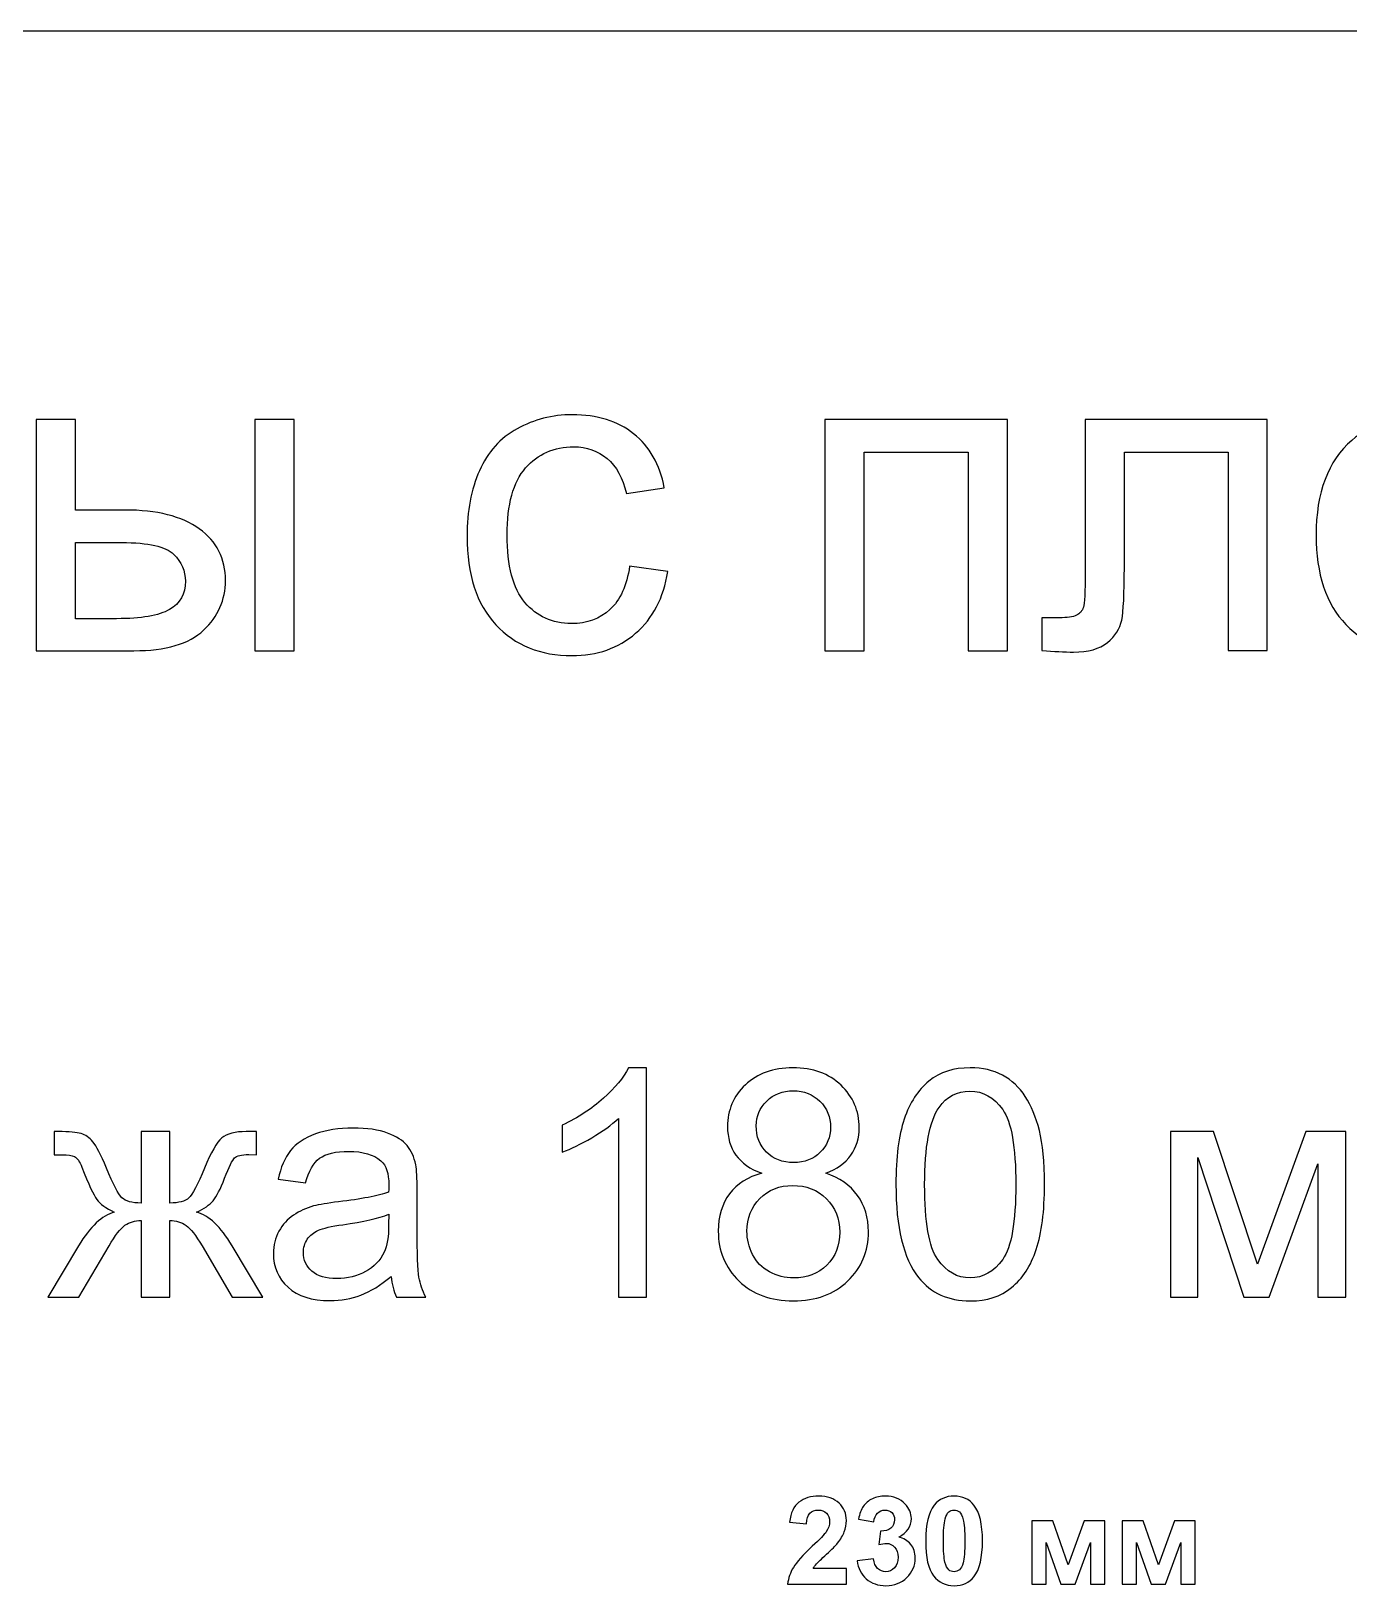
# Model space of a CAD drawing. Header units: centimetres. Extents: x -84 to 84, y -59 to 59.
# Drawn here: x -12.06 to -2.17, y 47.78 to 59.45 of the extents above; entities that cross this region are included whole.
import ezdxf

# ---------------------------------------------------------------- set-up
doc = ezdxf.new("R2010")
doc.units = ezdxf.units.CM
doc.header["$MEASUREMENT"] = 0
doc.layers.add('layer 1', color=7, linetype='Continuous')

msp = doc.modelspace()

# ---------------------------------------------------------------- linework, layer by layer
at = {"layer": 'layer 1', "color": 250}
msp.add_lwpolyline([(-84.1, -59.44999), (84.1, -59.44999), (84.1, 59.44999), (-84.1, 59.44999), (-84.1, -59.44999)], close=True, dxfattribs=at)
for points, knots in [([(-12.02356, 56.53438), (-12.02356, 56.53438), (-11.72953, 56.53438), (-11.72953, 56.53438), (-11.72953, 56.53438), (-11.72953, 56.53438), (-11.72953, 55.8561), (-11.72953, 55.8561), (-11.72953, 55.8561), (-11.72953, 55.8561), (-11.35865, 55.8561), (-11.35865, 55.8561), (-11.35865, 55.8561), (-11.1164, 55.8561), (-10.93041, 55.80933), (-10.79954, 55.71521), (-10.79954, 55.71521), (-10.66867, 55.6211), (-10.60352, 55.49135), (-10.60352, 55.32595), (-10.60352, 55.32595), (-10.60352, 55.18117), (-10.65809, 55.05754), (-10.76724, 54.95452), (-10.76724, 54.95452), (-10.87639, 54.85149), (-11.05069, 54.80026), (-11.29071, 54.80026), (-11.29071, 54.80026), (-11.29071, 54.80026), (-12.02356, 54.80026), (-12.02356, 54.80026), (-12.02356, 54.80026), (-12.02356, 54.80026), (-12.02356, 56.53438), (-12.02356, 56.53438)], [0, 0, 0, 0, 0.1, 0.1, 0.1, 0.1, 0.2, 0.2, 0.2, 0.2, 0.3, 0.3, 0.3, 0.3, 0.4, 0.4, 0.4, 0.4, 0.5, 0.5, 0.5, 0.5, 0.6, 0.6, 0.6, 0.6, 0.7, 0.7, 0.7, 0.7, 0.8, 0.8, 0.8, 0.8, 1, 1, 1, 1]), ([(-10.38299, 56.53438), (-10.38299, 56.53438), (-10.08896, 56.53438), (-10.08896, 56.53438), (-10.08896, 56.53438), (-10.08896, 56.53438), (-10.08896, 54.80026), (-10.08896, 54.80026), (-10.08896, 54.80026), (-10.08896, 54.80026), (-10.38299, 54.80026), (-10.38299, 54.80026), (-10.38299, 54.80026), (-10.38299, 54.80026), (-10.38299, 56.53438), (-10.38299, 56.53438)], [0, 0, 0, 0, 0.2, 0.2, 0.2, 0.2, 0.4, 0.4, 0.4, 0.4, 0.6, 0.6, 0.6, 0.6, 1, 1, 1, 1]), ([(-7.57075, 55.4351), (-7.57075, 55.4351), (-7.2834, 55.39501), (-7.2834, 55.39501), (-7.2834, 55.39501), (-7.31514, 55.19732), (-7.39533, 55.04306), (-7.52509, 54.93113), (-7.52509, 54.93113), (-7.65484, 54.81919), (-7.81467, 54.76351), (-8.00345, 54.76351), (-8.00345, 54.76351), (-8.24012, 54.76351), (-8.43057, 54.84091), (-8.57425, 54.99572), (-8.57425, 54.99572), (-8.71848, 55.15054), (-8.79032, 55.37218), (-8.79032, 55.66064), (-8.79032, 55.66064), (-8.79032, 55.84775), (-8.75913, 56.01092), (-8.69732, 56.15125), (-8.69732, 56.15125), (-8.63551, 56.29103), (-8.54139, 56.39628), (-8.41442, 56.46589), (-8.41442, 56.46589), (-8.28801, 56.53605), (-8.15046, 56.57114), (-8.00122, 56.57114), (-8.00122, 56.57114), (-7.81355, 56.57114), (-7.6593, 56.5238), (-7.54012, 56.42858), (-7.54012, 56.42858), (-7.42039, 56.33335), (-7.34354, 56.19803), (-7.31013, 56.02317), (-7.31013, 56.02317), (-7.31013, 56.02317), (-7.59414, 55.97973), (-7.59414, 55.97973), (-7.59414, 55.97973), (-7.62143, 56.09612), (-7.66932, 56.18355), (-7.73893, 56.24258), (-7.73893, 56.24258), (-7.80798, 56.30105), (-7.89151, 56.33057), (-7.98953, 56.33057), (-7.98953, 56.33057), (-8.13766, 56.33057), (-8.25794, 56.27766), (-8.35094, 56.17186), (-8.35094, 56.17186), (-8.44338, 56.06549), (-8.4896, 55.89843), (-8.4896, 55.66899), (-8.4896, 55.66899), (-8.4896, 55.43622), (-8.44505, 55.26748), (-8.35595, 55.16223), (-8.35595, 55.16223), (-8.26629, 55.05698), (-8.14991, 55.00408), (-8.00679, 55.00408), (-8.00679, 55.00408), (-7.89096, 55.00408), (-7.79462, 55.03916), (-7.71777, 55.10989), (-7.71777, 55.10989), (-7.64036, 55.18005), (-7.59136, 55.28864), (-7.57075, 55.4351)], [0, 0, 0, 0, 0.05, 0.05, 0.05, 0.05, 0.1, 0.1, 0.1, 0.1, 0.15, 0.15, 0.15, 0.15, 0.2, 0.2, 0.2, 0.2, 0.25, 0.25, 0.25, 0.25, 0.3, 0.3, 0.3, 0.3, 0.35, 0.35, 0.35, 0.35, 0.4, 0.4, 0.4, 0.4, 0.45, 0.45, 0.45, 0.45, 0.5, 0.5, 0.5, 0.5, 0.55, 0.55, 0.55, 0.55, 0.6, 0.6, 0.6, 0.6, 0.65, 0.65, 0.65, 0.65, 0.7, 0.7, 0.7, 0.7, 0.75, 0.75, 0.75, 0.75, 0.8, 0.8, 0.8, 0.8, 0.85, 0.85, 0.85, 0.85, 0.9, 0.9, 0.9, 0.9, 1, 1, 1, 1]), ([(-6.10449, 56.53438), (-6.10449, 56.53438), (-4.73456, 56.53438), (-4.73456, 56.53438), (-4.73456, 56.53438), (-4.73456, 56.53438), (-4.73456, 54.80026), (-4.73456, 54.80026), (-4.73456, 54.80026), (-4.73456, 54.80026), (-5.02859, 54.80026), (-5.02859, 54.80026), (-5.02859, 54.80026), (-5.02859, 54.80026), (-5.02859, 56.29047), (-5.02859, 56.29047), (-5.02859, 56.29047), (-5.02859, 56.29047), (-5.81045, 56.29047), (-5.81045, 56.29047), (-5.81045, 56.29047), (-5.81045, 56.29047), (-5.81045, 54.80026), (-5.81045, 54.80026), (-5.81045, 54.80026), (-5.81045, 54.80026), (-6.10449, 54.80026), (-6.10449, 54.80026), (-6.10449, 54.80026), (-6.10449, 54.80026), (-6.10449, 56.53438), (-6.10449, 56.53438)], [0, 0, 0, 0, 0.11111111, 0.11111111, 0.11111111, 0.11111111, 0.22222222, 0.22222222, 0.22222222, 0.22222222, 0.33333333, 0.33333333, 0.33333333, 0.33333333, 0.44444444, 0.44444444, 0.44444444, 0.44444444, 0.55555556, 0.55555556, 0.55555556, 0.55555556, 0.66666667, 0.66666667, 0.66666667, 0.66666667, 0.77777778, 0.77777778, 0.77777778, 0.77777778, 1, 1, 1, 1]), ([(-4.15151, 56.53438), (-4.15151, 56.53438), (-2.78493, 56.53438), (-2.78493, 56.53438), (-2.78493, 56.53438), (-2.78493, 56.53438), (-2.78493, 54.80193), (-2.78493, 54.80193), (-2.78493, 54.80193), (-2.78493, 54.80193), (-3.07896, 54.80193), (-3.07896, 54.80193), (-3.07896, 54.80193), (-3.07896, 54.80193), (-3.07896, 56.29047), (-3.07896, 56.29047), (-3.07896, 56.29047), (-3.07896, 56.29047), (-3.85748, 56.29047), (-3.85748, 56.29047), (-3.85748, 56.29047), (-3.85748, 56.29047), (-3.85748, 55.42786), (-3.85748, 55.42786), (-3.85748, 55.42786), (-3.85748, 55.22683), (-3.86416, 55.09429), (-3.87697, 55.02969), (-3.87697, 55.02969), (-3.89033, 54.96565), (-3.92597, 54.90997), (-3.98445, 54.86207), (-3.98445, 54.86207), (-4.04348, 54.81418), (-4.12812, 54.79024), (-4.23894, 54.79024), (-4.23894, 54.79024), (-4.30744, 54.79024), (-4.38651, 54.79469), (-4.47561, 54.80304), (-4.47561, 54.80304), (-4.47561, 54.80304), (-4.47561, 55.04751), (-4.47561, 55.04751), (-4.47561, 55.04751), (-4.47561, 55.04751), (-4.34698, 55.04751), (-4.34698, 55.04751), (-4.34698, 55.04751), (-4.28628, 55.04751), (-4.24284, 55.05364), (-4.21667, 55.06645), (-4.21667, 55.06645), (-4.19049, 55.0787), (-4.17323, 55.09875), (-4.16432, 55.12603), (-4.16432, 55.12603), (-4.15597, 55.15332), (-4.15151, 55.24187), (-4.15151, 55.39167), (-4.15151, 55.39167), (-4.15151, 55.39167), (-4.15151, 56.53438), (-4.15151, 56.53438)], [0, 0, 0, 0, 0.05882353, 0.05882353, 0.05882353, 0.05882353, 0.11764706, 0.11764706, 0.11764706, 0.11764706, 0.17647059, 0.17647059, 0.17647059, 0.17647059, 0.23529412, 0.23529412, 0.23529412, 0.23529412, 0.29411765, 0.29411765, 0.29411765, 0.29411765, 0.35294118, 0.35294118, 0.35294118, 0.35294118, 0.41176471, 0.41176471, 0.41176471, 0.41176471, 0.47058824, 0.47058824, 0.47058824, 0.47058824, 0.52941176, 0.52941176, 0.52941176, 0.52941176, 0.58823529, 0.58823529, 0.58823529, 0.58823529, 0.64705882, 0.64705882, 0.64705882, 0.64705882, 0.70588235, 0.70588235, 0.70588235, 0.70588235, 0.76470588, 0.76470588, 0.76470588, 0.76470588, 0.82352941, 0.82352941, 0.82352941, 0.82352941, 0.88235294, 0.88235294, 0.88235294, 0.88235294, 1, 1, 1, 1]), ([(-2.4185, 55.66732), (-2.4185, 55.98753), (-2.3294, 56.22476), (-2.15064, 56.37901), (-2.15064, 56.37901), (-2.00195, 56.5071), (-1.81985, 56.57114), (-1.60545, 56.57114), (-1.60545, 56.57114), (-1.36767, 56.57114), (-1.17276, 56.49318), (-1.02129, 56.33725), (-1.02129, 56.33725), (-0.87037, 56.18188), (-0.79464, 55.96637), (-0.79464, 55.69182), (-0.79464, 55.69182), (-0.79464, 55.46907), (-0.82805, 55.29421), (-0.89487, 55.16669), (-0.89487, 55.16669), (-0.9617, 55.03916), (-1.05915, 54.94004), (-1.18724, 54.86931), (-1.18724, 54.86931), (-1.31476, 54.79859), (-1.45454, 54.76351), (-1.60545, 54.76351), (-1.60545, 54.76351), (-1.84825, 54.76351), (-2.04427, 54.84091), (-2.19408, 54.99628), (-2.19408, 54.99628), (-2.34388, 55.15165), (-2.4185, 55.37552), (-2.4185, 55.66732)], [0, 0, 0, 0, 0.1, 0.1, 0.1, 0.1, 0.2, 0.2, 0.2, 0.2, 0.3, 0.3, 0.3, 0.3, 0.4, 0.4, 0.4, 0.4, 0.5, 0.5, 0.5, 0.5, 0.6, 0.6, 0.6, 0.6, 0.7, 0.7, 0.7, 0.7, 0.8, 0.8, 0.8, 0.8, 1, 1, 1, 1]), ([(-11.72953, 55.04083), (-11.72953, 55.04083), (-11.42102, 55.04083), (-11.42102, 55.04083), (-11.42102, 55.04083), (-11.23558, 55.04083), (-11.10248, 55.06366), (-11.02341, 55.10933), (-11.02341, 55.10933), (-10.94377, 55.15499), (-10.90423, 55.22627), (-10.90423, 55.32317), (-10.90423, 55.32317), (-10.90423, 55.39835), (-10.93375, 55.46517), (-10.99222, 55.5242), (-10.99222, 55.5242), (-11.05125, 55.58268), (-11.181, 55.61219), (-11.38204, 55.61219), (-11.38204, 55.61219), (-11.38204, 55.61219), (-11.72953, 55.61219), (-11.72953, 55.61219), (-11.72953, 55.61219), (-11.72953, 55.61219), (-11.72953, 55.04083), (-11.72953, 55.04083)], [0, 0, 0, 0, 0.125, 0.125, 0.125, 0.125, 0.25, 0.25, 0.25, 0.25, 0.375, 0.375, 0.375, 0.375, 0.5, 0.5, 0.5, 0.5, 0.625, 0.625, 0.625, 0.625, 0.75, 0.75, 0.75, 0.75, 1, 1, 1, 1]), ([(-7.44389, 49.9499), (-7.44389, 49.9499), (-7.65448, 49.9499), (-7.65448, 49.9499), (-7.65448, 49.9499), (-7.65448, 49.9499), (-7.65448, 51.29078), (-7.65448, 51.29078), (-7.65448, 51.29078), (-7.70513, 51.24213), (-7.77173, 51.19387), (-7.85389, 51.14561), (-7.85389, 51.14561), (-7.93605, 51.09735), (-8.01024, 51.06105), (-8.07564, 51.03712), (-8.07564, 51.03712), (-8.07564, 51.03712), (-8.07564, 51.24053), (-8.07564, 51.24053), (-8.07564, 51.24053), (-7.95799, 51.29557), (-7.85509, 51.36257), (-7.76695, 51.44154), (-7.76695, 51.44154), (-7.6788, 51.52011), (-7.61619, 51.59629), (-7.57949, 51.67047), (-7.57949, 51.67047), (-7.57949, 51.67047), (-7.44389, 51.67047), (-7.44389, 51.67047), (-7.44389, 51.67047), (-7.44389, 51.67047), (-7.44389, 49.9499), (-7.44389, 49.9499)], [0, 0, 0, 0, 0.1, 0.1, 0.1, 0.1, 0.2, 0.2, 0.2, 0.2, 0.3, 0.3, 0.3, 0.3, 0.4, 0.4, 0.4, 0.4, 0.5, 0.5, 0.5, 0.5, 0.6, 0.6, 0.6, 0.6, 0.7, 0.7, 0.7, 0.7, 0.8, 0.8, 0.8, 0.8, 1, 1, 1, 1]), ([(-6.57842, 50.87879), (-6.66577, 50.91069), (-6.73038, 50.95656), (-6.77265, 51.01559), (-6.77265, 51.01559), (-6.81453, 51.07501), (-6.83567, 51.14601), (-6.83567, 51.22857), (-6.83567, 51.22857), (-6.83567, 51.3534), (-6.791, 51.4579), (-6.70166, 51.54285), (-6.70166, 51.54285), (-6.61192, 51.6278), (-6.49307, 51.67047), (-6.3443, 51.67047), (-6.3443, 51.67047), (-6.19514, 51.67047), (-6.07469, 51.627), (-5.98376, 51.54006), (-5.98376, 51.54006), (-5.89282, 51.45311), (-5.84736, 51.34742), (-5.84736, 51.22258), (-5.84736, 51.22258), (-5.84736, 51.14321), (-5.8681, 51.07382), (-5.90957, 51.01519), (-5.90957, 51.01519), (-5.95105, 50.95616), (-6.01407, 50.91069), (-6.09902, 50.87879), (-6.09902, 50.87879), (-5.99413, 50.84449), (-5.91476, 50.78945), (-5.86012, 50.71287), (-5.86012, 50.71287), (-5.80548, 50.63669), (-5.77796, 50.54576), (-5.77796, 50.43967), (-5.77796, 50.43967), (-5.77796, 50.2933), (-5.82981, 50.17046), (-5.93311, 50.07075), (-5.93311, 50.07075), (-6.0368, 49.97104), (-6.17281, 49.92118), (-6.34151, 49.92118), (-6.34151, 49.92118), (-6.51022, 49.92118), (-6.64622, 49.97104), (-6.74992, 50.07115), (-6.74992, 50.07115), (-6.85322, 50.17125), (-6.90507, 50.29609), (-6.90507, 50.44565), (-6.90507, 50.44565), (-6.90507, 50.55693), (-6.87675, 50.65025), (-6.82011, 50.72524), (-6.82011, 50.72524), (-6.76348, 50.80062), (-6.68292, 50.85167), (-6.57842, 50.87879)], [0, 0, 0, 0, 0.05882353, 0.05882353, 0.05882353, 0.05882353, 0.11764706, 0.11764706, 0.11764706, 0.11764706, 0.17647059, 0.17647059, 0.17647059, 0.17647059, 0.23529412, 0.23529412, 0.23529412, 0.23529412, 0.29411765, 0.29411765, 0.29411765, 0.29411765, 0.35294118, 0.35294118, 0.35294118, 0.35294118, 0.41176471, 0.41176471, 0.41176471, 0.41176471, 0.47058824, 0.47058824, 0.47058824, 0.47058824, 0.52941176, 0.52941176, 0.52941176, 0.52941176, 0.58823529, 0.58823529, 0.58823529, 0.58823529, 0.64705882, 0.64705882, 0.64705882, 0.64705882, 0.70588235, 0.70588235, 0.70588235, 0.70588235, 0.76470588, 0.76470588, 0.76470588, 0.76470588, 0.82352941, 0.82352941, 0.82352941, 0.82352941, 0.88235294, 0.88235294, 0.88235294, 0.88235294, 1, 1, 1, 1]), ([(-5.57176, 50.79543), (-5.57176, 50.99764), (-5.55102, 51.16116), (-5.50955, 51.2848), (-5.50955, 51.2848), (-5.46767, 51.40884), (-5.40585, 51.50416), (-5.32369, 51.57077), (-5.32369, 51.57077), (-5.24193, 51.63737), (-5.13863, 51.67047), (-5.01419, 51.67047), (-5.01419, 51.67047), (-4.92246, 51.67047), (-4.8419, 51.65213), (-4.7721, 51.61504), (-4.7721, 51.61504), (-4.7027, 51.57794), (-4.64527, 51.5245), (-4.6006, 51.4547), (-4.6006, 51.4547), (-4.55593, 51.38531), (-4.52083, 51.30036), (-4.49531, 51.20025), (-4.49531, 51.20025), (-4.46938, 51.10014), (-4.45662, 50.96494), (-4.45662, 50.79543), (-4.45662, 50.79543), (-4.45662, 50.59442), (-4.47736, 50.43169), (-4.51844, 50.30805), (-4.51844, 50.30805), (-4.55952, 50.18402), (-4.62134, 50.08869), (-4.7035, 50.02169), (-4.7035, 50.02169), (-4.78526, 49.95469), (-4.88896, 49.92118), (-5.01419, 49.92118), (-5.01419, 49.92118), (-5.17891, 49.92118), (-5.30853, 49.97981), (-5.40266, 50.09747), (-5.40266, 50.09747), (-5.51553, 50.24105), (-5.57176, 50.47357), (-5.57176, 50.79543)], [0, 0, 0, 0, 0.07692308, 0.07692308, 0.07692308, 0.07692308, 0.15384615, 0.15384615, 0.15384615, 0.15384615, 0.23076923, 0.23076923, 0.23076923, 0.23076923, 0.30769231, 0.30769231, 0.30769231, 0.30769231, 0.38461538, 0.38461538, 0.38461538, 0.38461538, 0.46153846, 0.46153846, 0.46153846, 0.46153846, 0.53846154, 0.53846154, 0.53846154, 0.53846154, 0.61538462, 0.61538462, 0.61538462, 0.61538462, 0.69230769, 0.69230769, 0.69230769, 0.69230769, 0.76923077, 0.76923077, 0.76923077, 0.76923077, 0.84615385, 0.84615385, 0.84615385, 0.84615385, 1, 1, 1, 1]), ([(-6.6203, 51.23614), (-6.6203, 51.15478), (-6.59437, 51.08857), (-6.54292, 51.03712), (-6.54292, 51.03712), (-6.49108, 50.98567), (-6.42327, 50.95975), (-6.33912, 50.95975), (-6.33912, 50.95975), (-6.25736, 50.95975), (-6.19115, 50.98528), (-6.1397, 51.03633), (-6.1397, 51.03633), (-6.08825, 51.08738), (-6.06273, 51.14999), (-6.06273, 51.22418), (-6.06273, 51.22418), (-6.06273, 51.30155), (-6.08905, 51.36656), (-6.1421, 51.41921), (-6.1421, 51.41921), (-6.19474, 51.47185), (-6.26135, 51.49818), (-6.34151, 51.49818), (-6.34151, 51.49818), (-6.42248, 51.49818), (-6.48908, 51.47225), (-6.54173, 51.4208), (-6.54173, 51.4208), (-6.59398, 51.36935), (-6.6203, 51.30793), (-6.6203, 51.23614)], [0, 0, 0, 0, 0.11111111, 0.11111111, 0.11111111, 0.11111111, 0.22222222, 0.22222222, 0.22222222, 0.22222222, 0.33333333, 0.33333333, 0.33333333, 0.33333333, 0.44444444, 0.44444444, 0.44444444, 0.44444444, 0.55555556, 0.55555556, 0.55555556, 0.55555556, 0.66666667, 0.66666667, 0.66666667, 0.66666667, 0.77777778, 0.77777778, 0.77777778, 0.77777778, 1, 1, 1, 1]), ([(-5.35639, 50.79463), (-5.35639, 50.51266), (-5.32369, 50.3252), (-5.25788, 50.23267), (-5.25788, 50.23267), (-5.19207, 50.13975), (-5.11071, 50.09348), (-5.01419, 50.09348), (-5.01419, 50.09348), (-4.91767, 50.09348), (-4.83631, 50.14014), (-4.7705, 50.23307), (-4.7705, 50.23307), (-4.7047, 50.3264), (-4.67199, 50.51345), (-4.67199, 50.79463), (-4.67199, 50.79463), (-4.67199, 51.07661), (-4.7047, 51.26406), (-4.7705, 51.35659), (-4.7705, 51.35659), (-4.83591, 51.44952), (-4.91807, 51.49578), (-5.01659, 51.49578), (-5.01659, 51.49578), (-5.1131, 51.49578), (-5.19048, 51.4547), (-5.24831, 51.37294), (-5.24831, 51.37294), (-5.3205, 51.26885), (-5.35639, 51.07581), (-5.35639, 50.79463)], [0, 0, 0, 0, 0.11111111, 0.11111111, 0.11111111, 0.11111111, 0.22222222, 0.22222222, 0.22222222, 0.22222222, 0.33333333, 0.33333333, 0.33333333, 0.33333333, 0.44444444, 0.44444444, 0.44444444, 0.44444444, 0.55555556, 0.55555556, 0.55555556, 0.55555556, 0.66666667, 0.66666667, 0.66666667, 0.66666667, 0.77777778, 0.77777778, 0.77777778, 0.77777778, 1, 1, 1, 1]), ([(-11.02144, 51.19187), (-11.02144, 51.19187), (-11.02144, 50.65584), (-11.02144, 50.65584), (-11.02144, 50.65584), (-10.95363, 50.65584), (-10.90577, 50.6686), (-10.87825, 50.69373), (-10.87825, 50.69373), (-10.85073, 50.71925), (-10.81125, 50.79383), (-10.7602, 50.91827), (-10.7602, 50.91827), (-10.71234, 51.03633), (-10.66887, 51.11131), (-10.62978, 51.14401), (-10.62978, 51.14401), (-10.59149, 51.17592), (-10.53087, 51.19187), (-10.44751, 51.19187), (-10.44751, 51.19187), (-10.44751, 51.19187), (-10.37054, 51.19187), (-10.37054, 51.19187), (-10.37054, 51.19187), (-10.37054, 51.19187), (-10.37054, 51.01838), (-10.37054, 51.01838), (-10.37054, 51.01838), (-10.37054, 51.01838), (-10.42757, 51.01958), (-10.42757, 51.01958), (-10.42757, 51.01958), (-10.48381, 51.01958), (-10.5193, 51.0112), (-10.53486, 50.99485), (-10.53486, 50.99485), (-10.55121, 50.9777), (-10.57634, 50.92665), (-10.60984, 50.8417), (-10.60984, 50.8417), (-10.64095, 50.76033), (-10.66966, 50.7045), (-10.69599, 50.67299), (-10.69599, 50.67299), (-10.72231, 50.64188), (-10.76379, 50.61356), (-10.81963, 50.58764), (-10.81963, 50.58764), (-10.72869, 50.56331), (-10.64015, 50.47915), (-10.5536, 50.33478), (-10.5536, 50.33478), (-10.5536, 50.33478), (-10.32268, 49.9499), (-10.32268, 49.9499), (-10.32268, 49.9499), (-10.32268, 49.9499), (-10.554, 49.9499), (-10.554, 49.9499), (-10.554, 49.9499), (-10.554, 49.9499), (-10.77894, 50.33438), (-10.77894, 50.33438), (-10.77894, 50.33438), (-10.82481, 50.41255), (-10.86509, 50.4636), (-10.89899, 50.48793), (-10.89899, 50.48793), (-10.93329, 50.51226), (-10.97397, 50.52422), (-11.02144, 50.52422), (-11.02144, 50.52422), (-11.02144, 50.52422), (-11.02144, 49.9499), (-11.02144, 49.9499), (-11.02144, 49.9499), (-11.02144, 49.9499), (-11.23681, 49.9499), (-11.23681, 49.9499), (-11.23681, 49.9499), (-11.23681, 49.9499), (-11.23681, 50.52422), (-11.23681, 50.52422), (-11.23681, 50.52422), (-11.28347, 50.52422), (-11.32375, 50.51226), (-11.35765, 50.48833), (-11.35765, 50.48833), (-11.39195, 50.4644), (-11.43184, 50.41295), (-11.4773, 50.33398), (-11.4773, 50.33398), (-11.4773, 50.33398), (-11.70424, 49.9499), (-11.70424, 49.9499), (-11.70424, 49.9499), (-11.70424, 49.9499), (-11.93557, 49.9499), (-11.93557, 49.9499), (-11.93557, 49.9499), (-11.93557, 49.9499), (-11.70544, 50.33478), (-11.70544, 50.33478), (-11.70544, 50.33478), (-11.61809, 50.47915), (-11.52875, 50.56331), (-11.43782, 50.58764), (-11.43782, 50.58764), (-11.50004, 50.61635), (-11.54391, 50.64786), (-11.56864, 50.68176), (-11.56864, 50.68176), (-11.59376, 50.71566), (-11.63086, 50.79663), (-11.68071, 50.92465), (-11.68071, 50.92465), (-11.69786, 50.96773), (-11.71621, 50.99405), (-11.73575, 51.00362), (-11.73575, 51.00362), (-11.75609, 51.01359), (-11.786, 51.01838), (-11.82589, 51.01838), (-11.82589, 51.01838), (-11.83586, 51.01838), (-11.8566, 51.01798), (-11.88771, 51.01718), (-11.88771, 51.01718), (-11.88771, 51.01718), (-11.88771, 51.19187), (-11.88771, 51.19187), (-11.88771, 51.19187), (-11.88771, 51.19187), (-11.85859, 51.19187), (-11.85859, 51.19187), (-11.85859, 51.19187), (-11.77723, 51.19187), (-11.7202, 51.18709), (-11.68709, 51.17712), (-11.68709, 51.17712), (-11.65399, 51.16754), (-11.62447, 51.1468), (-11.59815, 51.1153), (-11.59815, 51.1153), (-11.57223, 51.08379), (-11.53833, 51.01838), (-11.49685, 50.91827), (-11.49685, 50.91827), (-11.4462, 50.79583), (-11.40711, 50.72165), (-11.37999, 50.69532), (-11.37999, 50.69532), (-11.35287, 50.669), (-11.30501, 50.65584), (-11.23681, 50.65584), (-11.23681, 50.65584), (-11.23681, 50.65584), (-11.23681, 51.19187), (-11.23681, 51.19187), (-11.23681, 51.19187), (-11.23681, 51.19187), (-11.02144, 51.19187), (-11.02144, 51.19187)], [0, 0, 0, 0, 0.02380952, 0.02380952, 0.02380952, 0.02380952, 0.04761905, 0.04761905, 0.04761905, 0.04761905, 0.07142857, 0.07142857, 0.07142857, 0.07142857, 0.0952381, 0.0952381, 0.0952381, 0.0952381, 0.11904762, 0.11904762, 0.11904762, 0.11904762, 0.14285714, 0.14285714, 0.14285714, 0.14285714, 0.16666667, 0.16666667, 0.16666667, 0.16666667, 0.19047619, 0.19047619, 0.19047619, 0.19047619, 0.21428571, 0.21428571, 0.21428571, 0.21428571, 0.23809524, 0.23809524, 0.23809524, 0.23809524, 0.26190476, 0.26190476, 0.26190476, 0.26190476, 0.28571429, 0.28571429, 0.28571429, 0.28571429, 0.30952381, 0.30952381, 0.30952381, 0.30952381, 0.33333333, 0.33333333, 0.33333333, 0.33333333, 0.35714286, 0.35714286, 0.35714286, 0.35714286, 0.38095238, 0.38095238, 0.38095238, 0.38095238, 0.4047619, 0.4047619, 0.4047619, 0.4047619, 0.42857143, 0.42857143, 0.42857143, 0.42857143, 0.45238095, 0.45238095, 0.45238095, 0.45238095, 0.47619048, 0.47619048, 0.47619048, 0.47619048, 0.5, 0.5, 0.5, 0.5, 0.52380952, 0.52380952, 0.52380952, 0.52380952, 0.54761905, 0.54761905, 0.54761905, 0.54761905, 0.57142857, 0.57142857, 0.57142857, 0.57142857, 0.5952381, 0.5952381, 0.5952381, 0.5952381, 0.61904762, 0.61904762, 0.61904762, 0.61904762, 0.64285714, 0.64285714, 0.64285714, 0.64285714, 0.66666667, 0.66666667, 0.66666667, 0.66666667, 0.69047619, 0.69047619, 0.69047619, 0.69047619, 0.71428571, 0.71428571, 0.71428571, 0.71428571, 0.73809524, 0.73809524, 0.73809524, 0.73809524, 0.76190476, 0.76190476, 0.76190476, 0.76190476, 0.78571429, 0.78571429, 0.78571429, 0.78571429, 0.80952381, 0.80952381, 0.80952381, 0.80952381, 0.83333333, 0.83333333, 0.83333333, 0.83333333, 0.85714286, 0.85714286, 0.85714286, 0.85714286, 0.88095238, 0.88095238, 0.88095238, 0.88095238, 0.9047619, 0.9047619, 0.9047619, 0.9047619, 0.92857143, 0.92857143, 0.92857143, 0.92857143, 0.95238095, 0.95238095, 0.95238095, 0.95238095, 1, 1, 1, 1]), ([(-9.36069, 50.10545), (-9.43886, 50.03884), (-9.51424, 49.99218), (-9.58643, 49.96466), (-9.58643, 49.96466), (-9.65862, 49.93714), (-9.73599, 49.92358), (-9.81895, 49.92358), (-9.81895, 49.92358), (-9.95535, 49.92358), (-10.06025, 49.95668), (-10.13363, 50.02329), (-10.13363, 50.02329), (-10.20702, 50.08949), (-10.24371, 50.17444), (-10.24371, 50.27774), (-10.24371, 50.27774), (-10.24371, 50.33837), (-10.22975, 50.3938), (-10.20223, 50.44406), (-10.20223, 50.44406), (-10.17431, 50.49431), (-10.13802, 50.53419), (-10.09335, 50.5645), (-10.09335, 50.5645), (-10.04828, 50.59482), (-9.99803, 50.61795), (-9.94179, 50.6335), (-9.94179, 50.6335), (-9.90031, 50.64427), (-9.8377, 50.65464), (-9.75434, 50.66501), (-9.75434, 50.66501), (-9.58444, 50.68495), (-9.4588, 50.70928), (-9.37864, 50.7372), (-9.37864, 50.7372), (-9.37784, 50.76592), (-9.37744, 50.78426), (-9.37744, 50.79184), (-9.37744, 50.79184), (-9.37744, 50.87719), (-9.39738, 50.93742), (-9.43727, 50.97251), (-9.43727, 50.97251), (-9.49111, 51.01997), (-9.57128, 51.04351), (-9.67737, 51.04351), (-9.67737, 51.04351), (-9.77668, 51.04351), (-9.85006, 51.02596), (-9.89712, 50.99126), (-9.89712, 50.99126), (-9.94459, 50.95656), (-9.97928, 50.89514), (-10.00202, 50.8066), (-10.00202, 50.8066), (-10.00202, 50.8066), (-10.20782, 50.83531), (-10.20782, 50.83531), (-10.20782, 50.83531), (-10.18907, 50.92346), (-10.15836, 50.99485), (-10.11529, 51.04909), (-10.11529, 51.04909), (-10.07221, 51.10333), (-10.00999, 51.14481), (-9.92863, 51.17432), (-9.92863, 51.17432), (-9.84767, 51.20344), (-9.75314, 51.2182), (-9.64626, 51.2182), (-9.64626, 51.2182), (-9.54017, 51.2182), (-9.45362, 51.20583), (-9.38701, 51.1807), (-9.38701, 51.1807), (-9.32081, 51.15558), (-9.27175, 51.12447), (-9.24064, 51.08658), (-9.24064, 51.08658), (-9.20953, 51.04869), (-9.1876, 51.00083), (-9.17483, 50.943), (-9.17483, 50.943), (-9.16805, 50.9071), (-9.16446, 50.84249), (-9.16446, 50.74956), (-9.16446, 50.74956), (-9.16446, 50.74956), (-9.16446, 50.47038), (-9.16446, 50.47038), (-9.16446, 50.47038), (-9.16446, 50.27535), (-9.16008, 50.15211), (-9.1513, 50.09986), (-9.1513, 50.09986), (-9.14293, 50.04761), (-9.12538, 49.99776), (-9.09985, 49.9499), (-9.09985, 49.9499), (-9.09985, 49.9499), (-9.32001, 49.9499), (-9.32001, 49.9499), (-9.32001, 49.9499), (-9.34115, 49.99417), (-9.35471, 50.04602), (-9.36069, 50.10545)], [0, 0, 0, 0, 0.03571429, 0.03571429, 0.03571429, 0.03571429, 0.07142857, 0.07142857, 0.07142857, 0.07142857, 0.10714286, 0.10714286, 0.10714286, 0.10714286, 0.14285714, 0.14285714, 0.14285714, 0.14285714, 0.17857143, 0.17857143, 0.17857143, 0.17857143, 0.21428571, 0.21428571, 0.21428571, 0.21428571, 0.25, 0.25, 0.25, 0.25, 0.28571429, 0.28571429, 0.28571429, 0.28571429, 0.32142857, 0.32142857, 0.32142857, 0.32142857, 0.35714286, 0.35714286, 0.35714286, 0.35714286, 0.39285714, 0.39285714, 0.39285714, 0.39285714, 0.42857143, 0.42857143, 0.42857143, 0.42857143, 0.46428571, 0.46428571, 0.46428571, 0.46428571, 0.5, 0.5, 0.5, 0.5, 0.53571429, 0.53571429, 0.53571429, 0.53571429, 0.57142857, 0.57142857, 0.57142857, 0.57142857, 0.60714286, 0.60714286, 0.60714286, 0.60714286, 0.64285714, 0.64285714, 0.64285714, 0.64285714, 0.67857143, 0.67857143, 0.67857143, 0.67857143, 0.71428571, 0.71428571, 0.71428571, 0.71428571, 0.75, 0.75, 0.75, 0.75, 0.78571429, 0.78571429, 0.78571429, 0.78571429, 0.82142857, 0.82142857, 0.82142857, 0.82142857, 0.85714286, 0.85714286, 0.85714286, 0.85714286, 0.89285714, 0.89285714, 0.89285714, 0.89285714, 0.92857143, 0.92857143, 0.92857143, 0.92857143, 1, 1, 1, 1]), ([(-3.51138, 51.19187), (-3.51138, 51.19187), (-3.18753, 51.19187), (-3.18753, 51.19187), (-3.18753, 51.19187), (-3.18753, 51.19187), (-2.85929, 50.19798), (-2.85929, 50.19798), (-2.85929, 50.19798), (-2.85929, 50.19798), (-2.49595, 51.19187), (-2.49595, 51.19187), (-2.49595, 51.19187), (-2.49595, 51.19187), (-2.19523, 51.19187), (-2.19523, 51.19187), (-2.19523, 51.19187), (-2.19523, 51.19187), (-2.19523, 49.9499), (-2.19523, 49.9499), (-2.19523, 49.9499), (-2.19523, 49.9499), (-2.40581, 49.9499), (-2.40581, 49.9499), (-2.40581, 49.9499), (-2.40581, 49.9499), (-2.40581, 50.94978), (-2.40581, 50.94978), (-2.40581, 50.94978), (-2.40581, 50.94978), (-2.77154, 49.9499), (-2.77154, 49.9499), (-2.77154, 49.9499), (-2.77154, 49.9499), (-2.95979, 49.9499), (-2.95979, 49.9499), (-2.95979, 49.9499), (-2.95979, 49.9499), (-3.30558, 50.99764), (-3.30558, 50.99764), (-3.30558, 50.99764), (-3.30558, 50.99764), (-3.30558, 49.9499), (-3.30558, 49.9499), (-3.30558, 49.9499), (-3.30558, 49.9499), (-3.51138, 49.9499), (-3.51138, 49.9499), (-3.51138, 49.9499), (-3.51138, 49.9499), (-3.51138, 51.19187), (-3.51138, 51.19187)], [0, 0, 0, 0, 0.07142857, 0.07142857, 0.07142857, 0.07142857, 0.14285714, 0.14285714, 0.14285714, 0.14285714, 0.21428571, 0.21428571, 0.21428571, 0.21428571, 0.28571429, 0.28571429, 0.28571429, 0.28571429, 0.35714286, 0.35714286, 0.35714286, 0.35714286, 0.42857143, 0.42857143, 0.42857143, 0.42857143, 0.5, 0.5, 0.5, 0.5, 0.57142857, 0.57142857, 0.57142857, 0.57142857, 0.64285714, 0.64285714, 0.64285714, 0.64285714, 0.71428571, 0.71428571, 0.71428571, 0.71428571, 0.78571429, 0.78571429, 0.78571429, 0.78571429, 0.85714286, 0.85714286, 0.85714286, 0.85714286, 1, 1, 1, 1]), ([(-6.6897, 50.44406), (-6.6897, 50.38383), (-6.67574, 50.326), (-6.64782, 50.26977), (-6.64782, 50.26977), (-6.6199, 50.21393), (-6.57762, 50.17046), (-6.52099, 50.13975), (-6.52099, 50.13975), (-6.46475, 50.10904), (-6.40413, 50.09348), (-6.33992, 50.09348), (-6.33992, 50.09348), (-6.23861, 50.09348), (-6.15566, 50.12579), (-6.09065, 50.1904), (-6.09065, 50.1904), (-6.02564, 50.25501), (-5.99333, 50.33717), (-5.99333, 50.43688), (-5.99333, 50.43688), (-5.99333, 50.53818), (-6.02683, 50.62194), (-6.09344, 50.68814), (-6.09344, 50.68814), (-6.16044, 50.75435), (-6.24499, 50.78745), (-6.3467, 50.78745), (-6.3467, 50.78745), (-6.44641, 50.78745), (-6.52817, 50.75475), (-6.59278, 50.68934), (-6.59278, 50.68934), (-6.65739, 50.62393), (-6.6897, 50.54217), (-6.6897, 50.44406)], [0, 0, 0, 0, 0.1, 0.1, 0.1, 0.1, 0.2, 0.2, 0.2, 0.2, 0.3, 0.3, 0.3, 0.3, 0.4, 0.4, 0.4, 0.4, 0.5, 0.5, 0.5, 0.5, 0.6, 0.6, 0.6, 0.6, 0.7, 0.7, 0.7, 0.7, 0.8, 0.8, 0.8, 0.8, 1, 1, 1, 1]), ([(-9.37744, 50.57208), (-9.45402, 50.54097), (-9.56888, 50.51465), (-9.72204, 50.49311), (-9.72204, 50.49311), (-9.80898, 50.48075), (-9.8704, 50.46679), (-9.9063, 50.45124), (-9.9063, 50.45124), (-9.94219, 50.43568), (-9.96971, 50.41295), (-9.98925, 50.38343), (-9.98925, 50.38343), (-10.0088, 50.35352), (-10.01877, 50.32042), (-10.01877, 50.28372), (-10.01877, 50.28372), (-10.01877, 50.22829), (-9.99763, 50.18162), (-9.95496, 50.14453), (-9.95496, 50.14453), (-9.91228, 50.10744), (-9.85006, 50.08869), (-9.7683, 50.08869), (-9.7683, 50.08869), (-9.68734, 50.08869), (-9.61515, 50.10624), (-9.55173, 50.14174), (-9.55173, 50.14174), (-9.48872, 50.17684), (-9.44205, 50.2251), (-9.41254, 50.28612), (-9.41254, 50.28612), (-9.38981, 50.33358), (-9.37864, 50.40338), (-9.37864, 50.49551), (-9.37864, 50.49551), (-9.37864, 50.49551), (-9.37744, 50.57208), (-9.37744, 50.57208)], [0, 0, 0, 0, 0.09090909, 0.09090909, 0.09090909, 0.09090909, 0.18181818, 0.18181818, 0.18181818, 0.18181818, 0.27272727, 0.27272727, 0.27272727, 0.27272727, 0.36363636, 0.36363636, 0.36363636, 0.36363636, 0.45454545, 0.45454545, 0.45454545, 0.45454545, 0.54545455, 0.54545455, 0.54545455, 0.54545455, 0.63636364, 0.63636364, 0.63636364, 0.63636364, 0.72727273, 0.72727273, 0.72727273, 0.72727273, 0.81818182, 0.81818182, 0.81818182, 0.81818182, 1, 1, 1, 1])]:
    msp.add_open_spline(points, degree=3, knots=knots, dxfattribs=at)
at = {"layer": 'layer 1', "color": 155}
for points, knots in [([(-5.94306, 47.9125), (-5.94306, 47.9125), (-5.94306, 47.79601), (-5.94306, 47.79601), (-5.94306, 47.79601), (-5.94306, 47.79601), (-6.38424, 47.79601), (-6.38424, 47.79601), (-6.38424, 47.79601), (-6.3795, 47.84034), (-6.36513, 47.88223), (-6.34128, 47.92182), (-6.34128, 47.92182), (-6.31744, 47.96142), (-6.2702, 48.014), (-6.19988, 48.07958), (-6.19988, 48.07958), (-6.14316, 48.13248), (-6.10846, 48.1684), (-6.09562, 48.1872), (-6.09562, 48.1872), (-6.07835, 48.21319), (-6.06963, 48.23887), (-6.06963, 48.2644), (-6.06963, 48.2644), (-6.06963, 48.29253), (-6.07712, 48.31409), (-6.09226, 48.32922), (-6.09226, 48.32922), (-6.10724, 48.34435), (-6.12803, 48.35185), (-6.15448, 48.35185), (-6.15448, 48.35185), (-6.18077, 48.35185), (-6.20156, 48.3439), (-6.21715, 48.328), (-6.21715, 48.328), (-6.23259, 48.31225), (-6.24146, 48.28596), (-6.2439, 48.24912), (-6.2439, 48.24912), (-6.2439, 48.24912), (-6.36956, 48.26165), (-6.36956, 48.26165), (-6.36956, 48.26165), (-6.36207, 48.33105), (-6.33868, 48.38089), (-6.29924, 48.41116), (-6.29924, 48.41116), (-6.2598, 48.44127), (-6.21058, 48.45641), (-6.15142, 48.45641), (-6.15142, 48.45641), (-6.0866, 48.45641), (-6.0357, 48.43883), (-5.99855, 48.40382), (-5.99855, 48.40382), (-5.96155, 48.36881), (-5.94306, 48.32525), (-5.94306, 48.27312), (-5.94306, 48.27312), (-5.94306, 48.24346), (-5.94841, 48.21533), (-5.95896, 48.18843), (-5.95896, 48.18843), (-5.9695, 48.16168), (-5.98632, 48.1337), (-6.0094, 48.10435), (-6.0094, 48.10435), (-6.02454, 48.08478), (-6.05221, 48.05681), (-6.09195, 48.02027), (-6.09195, 48.02027), (-6.13185, 47.98373), (-6.15707, 47.95958), (-6.16762, 47.9475), (-6.16762, 47.9475), (-6.17832, 47.93558), (-6.18688, 47.92381), (-6.19346, 47.9125), (-6.19346, 47.9125), (-6.19346, 47.9125), (-5.94306, 47.9125), (-5.94306, 47.9125)], [0, 0, 0, 0, 0.04545455, 0.04545455, 0.04545455, 0.04545455, 0.09090909, 0.09090909, 0.09090909, 0.09090909, 0.13636364, 0.13636364, 0.13636364, 0.13636364, 0.18181818, 0.18181818, 0.18181818, 0.18181818, 0.22727273, 0.22727273, 0.22727273, 0.22727273, 0.27272727, 0.27272727, 0.27272727, 0.27272727, 0.31818182, 0.31818182, 0.31818182, 0.31818182, 0.36363636, 0.36363636, 0.36363636, 0.36363636, 0.40909091, 0.40909091, 0.40909091, 0.40909091, 0.45454545, 0.45454545, 0.45454545, 0.45454545, 0.5, 0.5, 0.5, 0.5, 0.54545455, 0.54545455, 0.54545455, 0.54545455, 0.59090909, 0.59090909, 0.59090909, 0.59090909, 0.63636364, 0.63636364, 0.63636364, 0.63636364, 0.68181818, 0.68181818, 0.68181818, 0.68181818, 0.72727273, 0.72727273, 0.72727273, 0.72727273, 0.77272727, 0.77272727, 0.77272727, 0.77272727, 0.81818182, 0.81818182, 0.81818182, 0.81818182, 0.86363636, 0.86363636, 0.86363636, 0.86363636, 0.90909091, 0.90909091, 0.90909091, 0.90909091, 1, 1, 1, 1]), ([(-5.86219, 47.97013), (-5.86219, 47.97013), (-5.7402, 47.98496), (-5.7402, 47.98496), (-5.7402, 47.98496), (-5.73637, 47.95377), (-5.72598, 47.92992), (-5.70901, 47.91341), (-5.70901, 47.91341), (-5.69204, 47.8969), (-5.67156, 47.88865), (-5.64756, 47.88865), (-5.64756, 47.88865), (-5.62172, 47.88865), (-5.60001, 47.89859), (-5.58228, 47.91831), (-5.58228, 47.91831), (-5.5647, 47.93803), (-5.55583, 47.96463), (-5.55583, 47.99826), (-5.55583, 47.99826), (-5.55583, 48.0299), (-5.56424, 48.05512), (-5.58121, 48.07362), (-5.58121, 48.07362), (-5.59818, 48.09212), (-5.61882, 48.10144), (-5.64328, 48.10144), (-5.64328, 48.10144), (-5.65933, 48.10144), (-5.67844, 48.09823), (-5.70075, 48.09197), (-5.70075, 48.09197), (-5.70075, 48.09197), (-5.68684, 48.19408), (-5.68684, 48.19408), (-5.68684, 48.19408), (-5.65291, 48.19317), (-5.62707, 48.20066), (-5.60919, 48.2164), (-5.60919, 48.2164), (-5.5913, 48.232), (-5.58243, 48.25294), (-5.58243, 48.27908), (-5.58243, 48.27908), (-5.58243, 48.30125), (-5.58901, 48.31883), (-5.60215, 48.33213), (-5.60215, 48.33213), (-5.6153, 48.34527), (-5.63273, 48.35185), (-5.65459, 48.35185), (-5.65459, 48.35185), (-5.67614, 48.35185), (-5.69449, 48.34435), (-5.70962, 48.32937), (-5.70962, 48.32937), (-5.72491, 48.31439), (-5.73408, 48.29253), (-5.73744, 48.26379), (-5.73744, 48.26379), (-5.73744, 48.26379), (-5.85301, 48.28351), (-5.85301, 48.28351), (-5.85301, 48.28351), (-5.84491, 48.32356), (-5.83283, 48.35551), (-5.81648, 48.37951), (-5.81648, 48.37951), (-5.80027, 48.40336), (-5.7775, 48.42217), (-5.74845, 48.43592), (-5.74845, 48.43592), (-5.71941, 48.44953), (-5.68669, 48.45641), (-5.65061, 48.45641), (-5.65061, 48.45641), (-5.58885, 48.45641), (-5.53932, 48.43669), (-5.50202, 48.39709), (-5.50202, 48.39709), (-5.4713, 48.36469), (-5.45586, 48.328), (-5.45586, 48.28718), (-5.45586, 48.28718), (-5.45586, 48.2294), (-5.48735, 48.18308), (-5.55048, 48.14868), (-5.55048, 48.14868), (-5.51288, 48.14058), (-5.48292, 48.12254), (-5.46029, 48.09441), (-5.46029, 48.09441), (-5.43782, 48.06628), (-5.42651, 48.03235), (-5.42651, 47.9926), (-5.42651, 47.9926), (-5.42651, 47.93497), (-5.4476, 47.88574), (-5.48964, 47.84508), (-5.48964, 47.84508), (-5.53168, 47.80442), (-5.58396, 47.78409), (-5.64664, 47.78409), (-5.64664, 47.78409), (-5.70595, 47.78409), (-5.75518, 47.80121), (-5.79416, 47.8356), (-5.79416, 47.8356), (-5.83329, 47.86985), (-5.85592, 47.91464), (-5.86219, 47.97013)], [0, 0, 0, 0, 0.03448276, 0.03448276, 0.03448276, 0.03448276, 0.06896552, 0.06896552, 0.06896552, 0.06896552, 0.10344828, 0.10344828, 0.10344828, 0.10344828, 0.13793103, 0.13793103, 0.13793103, 0.13793103, 0.17241379, 0.17241379, 0.17241379, 0.17241379, 0.20689655, 0.20689655, 0.20689655, 0.20689655, 0.24137931, 0.24137931, 0.24137931, 0.24137931, 0.27586207, 0.27586207, 0.27586207, 0.27586207, 0.31034483, 0.31034483, 0.31034483, 0.31034483, 0.34482759, 0.34482759, 0.34482759, 0.34482759, 0.37931034, 0.37931034, 0.37931034, 0.37931034, 0.4137931, 0.4137931, 0.4137931, 0.4137931, 0.44827586, 0.44827586, 0.44827586, 0.44827586, 0.48275862, 0.48275862, 0.48275862, 0.48275862, 0.51724138, 0.51724138, 0.51724138, 0.51724138, 0.55172414, 0.55172414, 0.55172414, 0.55172414, 0.5862069, 0.5862069, 0.5862069, 0.5862069, 0.62068966, 0.62068966, 0.62068966, 0.62068966, 0.65517241, 0.65517241, 0.65517241, 0.65517241, 0.68965517, 0.68965517, 0.68965517, 0.68965517, 0.72413793, 0.72413793, 0.72413793, 0.72413793, 0.75862069, 0.75862069, 0.75862069, 0.75862069, 0.79310345, 0.79310345, 0.79310345, 0.79310345, 0.82758621, 0.82758621, 0.82758621, 0.82758621, 0.86206897, 0.86206897, 0.86206897, 0.86206897, 0.89655172, 0.89655172, 0.89655172, 0.89655172, 0.93103448, 0.93103448, 0.93103448, 0.93103448, 1, 1, 1, 1]), ([(-5.13513, 48.45641), (-5.07154, 48.45641), (-5.02186, 48.43363), (-4.98593, 48.38808), (-4.98593, 48.38808), (-4.94328, 48.33427), (-4.92188, 48.24484), (-4.92188, 48.12009), (-4.92188, 48.12009), (-4.92188, 47.99551), (-4.94343, 47.90592), (-4.98639, 47.8515), (-4.98639, 47.8515), (-5.02201, 47.80656), (-5.07154, 47.78409), (-5.13513, 47.78409), (-5.13513, 47.78409), (-5.19903, 47.78409), (-5.25055, 47.8087), (-5.28968, 47.85792), (-5.28968, 47.85792), (-5.32882, 47.90715), (-5.34839, 47.99505), (-5.34839, 48.12132), (-5.34839, 48.12132), (-5.34839, 48.24529), (-5.32683, 48.33457), (-5.28388, 48.38899), (-5.28388, 48.38899), (-5.24826, 48.43394), (-5.19873, 48.45641), (-5.13513, 48.45641)], [0, 0, 0, 0, 0.11111111, 0.11111111, 0.11111111, 0.11111111, 0.22222222, 0.22222222, 0.22222222, 0.22222222, 0.33333333, 0.33333333, 0.33333333, 0.33333333, 0.44444444, 0.44444444, 0.44444444, 0.44444444, 0.55555556, 0.55555556, 0.55555556, 0.55555556, 0.66666667, 0.66666667, 0.66666667, 0.66666667, 0.77777778, 0.77777778, 0.77777778, 0.77777778, 1, 1, 1, 1]), ([(-5.13513, 48.35185), (-5.15011, 48.35185), (-5.16357, 48.34695), (-5.17519, 48.33717), (-5.17519, 48.33717), (-5.18696, 48.32754), (-5.19613, 48.31011), (-5.20255, 48.28489), (-5.20255, 48.28489), (-5.21111, 48.25233), (-5.21539, 48.19729), (-5.21539, 48.12009), (-5.21539, 48.12009), (-5.21539, 48.04274), (-5.21157, 47.9897), (-5.20392, 47.9608), (-5.20392, 47.9608), (-5.19628, 47.93191), (-5.18665, 47.91265), (-5.17503, 47.90302), (-5.17503, 47.90302), (-5.16341, 47.89339), (-5.15011, 47.88865), (-5.13513, 47.88865), (-5.13513, 47.88865), (-5.12015, 47.88865), (-5.1067, 47.89354), (-5.09493, 47.90332), (-5.09493, 47.90332), (-5.08331, 47.91296), (-5.07414, 47.93038), (-5.06772, 47.95561), (-5.06772, 47.95561), (-5.05916, 47.98786), (-5.05488, 48.04274), (-5.05488, 48.12009), (-5.05488, 48.12009), (-5.05488, 48.19729), (-5.0587, 48.25034), (-5.06634, 48.27923), (-5.06634, 48.27923), (-5.07399, 48.30812), (-5.08362, 48.32754), (-5.09523, 48.33717), (-5.09523, 48.33717), (-5.10685, 48.34695), (-5.12015, 48.35185), (-5.13513, 48.35185)], [0, 0, 0, 0, 0.07692308, 0.07692308, 0.07692308, 0.07692308, 0.15384615, 0.15384615, 0.15384615, 0.15384615, 0.23076923, 0.23076923, 0.23076923, 0.23076923, 0.30769231, 0.30769231, 0.30769231, 0.30769231, 0.38461538, 0.38461538, 0.38461538, 0.38461538, 0.46153846, 0.46153846, 0.46153846, 0.46153846, 0.53846154, 0.53846154, 0.53846154, 0.53846154, 0.61538462, 0.61538462, 0.61538462, 0.61538462, 0.69230769, 0.69230769, 0.69230769, 0.69230769, 0.76923077, 0.76923077, 0.76923077, 0.76923077, 0.84615385, 0.84615385, 0.84615385, 0.84615385, 1, 1, 1, 1]), ([(-4.55224, 48.27205), (-4.55224, 48.27205), (-4.3954, 48.27205), (-4.3954, 48.27205), (-4.3954, 48.27205), (-4.3954, 48.27205), (-4.27845, 47.94032), (-4.27845, 47.94032), (-4.27845, 47.94032), (-4.27845, 47.94032), (-4.15952, 48.27205), (-4.15952, 48.27205), (-4.15952, 48.27205), (-4.15952, 48.27205), (-4.00374, 48.27205), (-4.00374, 48.27205), (-4.00374, 48.27205), (-4.00374, 48.27205), (-4.00374, 47.79601), (-4.00374, 47.79601), (-4.00374, 47.79601), (-4.00374, 47.79601), (-4.11106, 47.79601), (-4.11106, 47.79601), (-4.11106, 47.79601), (-4.11106, 47.79601), (-4.11106, 48.10939), (-4.11106, 48.10939), (-4.11106, 48.10939), (-4.11106, 48.10939), (-4.22632, 47.79601), (-4.22632, 47.79601), (-4.22632, 47.79601), (-4.22632, 47.79601), (-4.3344, 47.79601), (-4.3344, 47.79601), (-4.3344, 47.79601), (-4.3344, 47.79601), (-4.44493, 48.10939), (-4.44493, 48.10939), (-4.44493, 48.10939), (-4.44493, 48.10939), (-4.44493, 47.79601), (-4.44493, 47.79601), (-4.44493, 47.79601), (-4.44493, 47.79601), (-4.55224, 47.79601), (-4.55224, 47.79601), (-4.55224, 47.79601), (-4.55224, 47.79601), (-4.55224, 48.27205), (-4.55224, 48.27205)], [0, 0, 0, 0, 0.07142857, 0.07142857, 0.07142857, 0.07142857, 0.14285714, 0.14285714, 0.14285714, 0.14285714, 0.21428571, 0.21428571, 0.21428571, 0.21428571, 0.28571429, 0.28571429, 0.28571429, 0.28571429, 0.35714286, 0.35714286, 0.35714286, 0.35714286, 0.42857143, 0.42857143, 0.42857143, 0.42857143, 0.5, 0.5, 0.5, 0.5, 0.57142857, 0.57142857, 0.57142857, 0.57142857, 0.64285714, 0.64285714, 0.64285714, 0.64285714, 0.71428571, 0.71428571, 0.71428571, 0.71428571, 0.78571429, 0.78571429, 0.78571429, 0.78571429, 0.85714286, 0.85714286, 0.85714286, 0.85714286, 1, 1, 1, 1]), ([(-3.8738, 48.27205), (-3.8738, 48.27205), (-3.71696, 48.27205), (-3.71696, 48.27205), (-3.71696, 48.27205), (-3.71696, 48.27205), (-3.60001, 47.94032), (-3.60001, 47.94032), (-3.60001, 47.94032), (-3.60001, 47.94032), (-3.48108, 48.27205), (-3.48108, 48.27205), (-3.48108, 48.27205), (-3.48108, 48.27205), (-3.3253, 48.27205), (-3.3253, 48.27205), (-3.3253, 48.27205), (-3.3253, 48.27205), (-3.3253, 47.79601), (-3.3253, 47.79601), (-3.3253, 47.79601), (-3.3253, 47.79601), (-3.43262, 47.79601), (-3.43262, 47.79601), (-3.43262, 47.79601), (-3.43262, 47.79601), (-3.43262, 48.10939), (-3.43262, 48.10939), (-3.43262, 48.10939), (-3.43262, 48.10939), (-3.54788, 47.79601), (-3.54788, 47.79601), (-3.54788, 47.79601), (-3.54788, 47.79601), (-3.65596, 47.79601), (-3.65596, 47.79601), (-3.65596, 47.79601), (-3.65596, 47.79601), (-3.76649, 48.10939), (-3.76649, 48.10939), (-3.76649, 48.10939), (-3.76649, 48.10939), (-3.76649, 47.79601), (-3.76649, 47.79601), (-3.76649, 47.79601), (-3.76649, 47.79601), (-3.8738, 47.79601), (-3.8738, 47.79601), (-3.8738, 47.79601), (-3.8738, 47.79601), (-3.8738, 48.27205), (-3.8738, 48.27205)], [0, 0, 0, 0, 0.07142857, 0.07142857, 0.07142857, 0.07142857, 0.14285714, 0.14285714, 0.14285714, 0.14285714, 0.21428571, 0.21428571, 0.21428571, 0.21428571, 0.28571429, 0.28571429, 0.28571429, 0.28571429, 0.35714286, 0.35714286, 0.35714286, 0.35714286, 0.42857143, 0.42857143, 0.42857143, 0.42857143, 0.5, 0.5, 0.5, 0.5, 0.57142857, 0.57142857, 0.57142857, 0.57142857, 0.64285714, 0.64285714, 0.64285714, 0.64285714, 0.71428571, 0.71428571, 0.71428571, 0.71428571, 0.78571429, 0.78571429, 0.78571429, 0.78571429, 0.85714286, 0.85714286, 0.85714286, 0.85714286, 1, 1, 1, 1])]:
    msp.add_open_spline(points, degree=3, knots=knots, dxfattribs=at)

doc.saveas('drawing.dxf')
